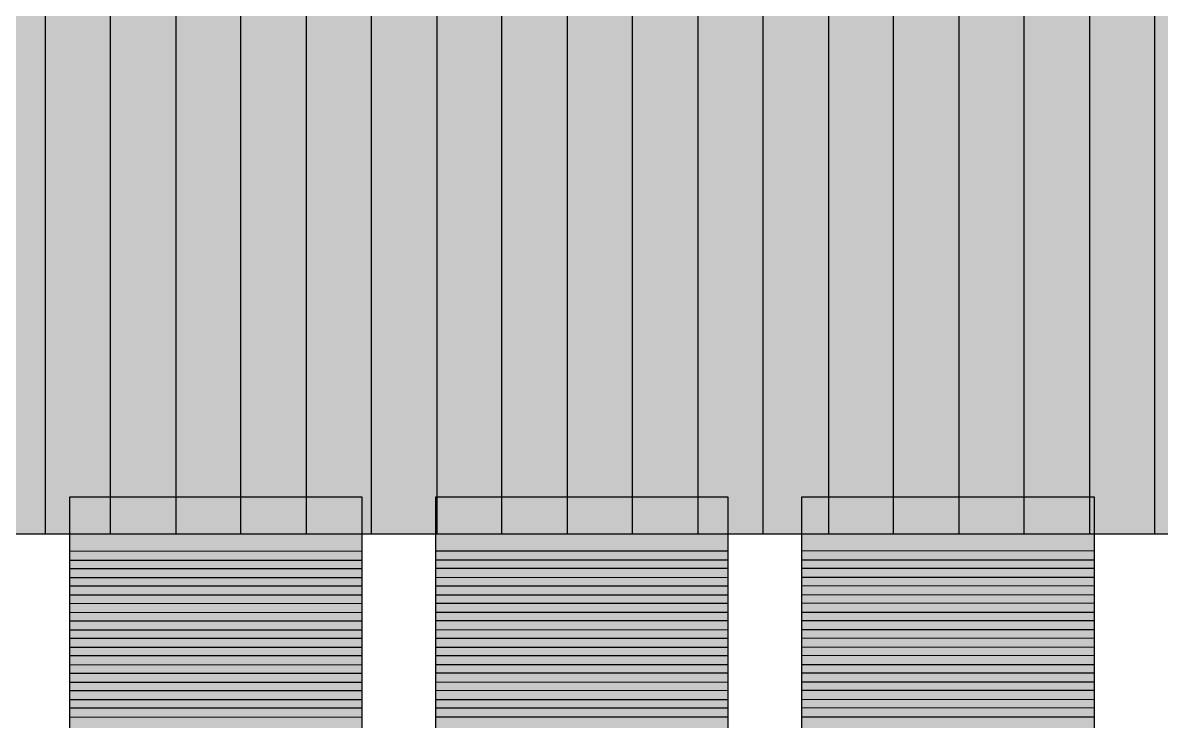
# Model space of a CAD drawing. Header units: millimetres. Extents: x -190.1 to -180.54, y 58.35 to 66.31.
# Drawn here: x -184.839 to -183.284, y 59.286 to 60.24 of the extents above; entities that cross this region are included whole.
import ezdxf

# ---------------------------------------------------------------- set-up
doc = ezdxf.new("R2010")
doc.units = ezdxf.units.MM
doc.header["$MEASUREMENT"] = 0
doc.layers.add('layer 1', color=7, linetype='Continuous')

msp = doc.modelspace()

# ---------------------------------------------------------------- hatches: boundary and pattern name
at = {"layer": 'layer 1', "true_color": 0xc9caca}
h = msp.add_hatch(color=9, dxfattribs=at)
edge = h.paths.add_edge_path()
edge.add_spline(control_points=[(-184.7192, 66.3108), (-184.7192, 66.3108), (-184.7189, 59.5419), (-184.7189, 59.5419), (-184.7189, 59.5419), (-184.9863, 59.5419), (-184.9863, 59.5419), (-184.9863, 59.5419), (-184.9866, 66.3108), (-184.9866, 66.3108), (-184.9866, 66.3108), (-184.7192, 66.3108), (-184.7192, 66.3108)], knot_values=[0, 0, 0, 0, 0.25, 0.25, 0.25, 0.5, 0.5, 0.5, 0.75, 0.75, 0.75, 1, 1, 1, 1], degree=3, periodic=1)
h = msp.add_hatch(color=9, dxfattribs=at)
edge = h.paths.add_edge_path()
edge.add_spline(control_points=[(-184.5409, 66.3108), (-184.5409, 66.3108), (-184.5406, 59.5419), (-184.5406, 59.5419), (-184.5406, 59.5419), (-184.808, 59.5419), (-184.808, 59.5419), (-184.808, 59.5419), (-184.8083, 66.3108), (-184.8083, 66.3108), (-184.8083, 66.3108), (-184.5409, 66.3108), (-184.5409, 66.3108)], knot_values=[0, 0, 0, 0, 0.25, 0.25, 0.25, 0.5, 0.5, 0.5, 0.75, 0.75, 0.75, 1, 1, 1, 1], degree=3, periodic=1)
h = msp.add_hatch(color=9, dxfattribs=at)
edge = h.paths.add_edge_path()
edge.add_spline(control_points=[(-184.3626, 66.3108), (-184.3626, 66.3108), (-184.3623, 59.5419), (-184.3623, 59.5419), (-184.3623, 59.5419), (-184.6297, 59.5419), (-184.6297, 59.5419), (-184.6297, 59.5419), (-184.63, 66.3108), (-184.63, 66.3108), (-184.63, 66.3108), (-184.3626, 66.3108), (-184.3626, 66.3108)], knot_values=[0, 0, 0, 0, 0.25, 0.25, 0.25, 0.5, 0.5, 0.5, 0.75, 0.75, 0.75, 1, 1, 1, 1], degree=3, periodic=1)
h = msp.add_hatch(color=9, dxfattribs=at)
edge = h.paths.add_edge_path()
edge.add_spline(control_points=[(-184.1844, 66.3108), (-184.1844, 66.3108), (-184.1841, 59.5419), (-184.1841, 59.5419), (-184.1841, 59.5419), (-184.4515, 59.5419), (-184.4515, 59.5419), (-184.4515, 59.5419), (-184.4518, 66.3108), (-184.4518, 66.3108), (-184.4518, 66.3108), (-184.1844, 66.3108), (-184.1844, 66.3108)], knot_values=[0, 0, 0, 0, 0.25, 0.25, 0.25, 0.5, 0.5, 0.5, 0.75, 0.75, 0.75, 1, 1, 1, 1], degree=3, periodic=1)
h = msp.add_hatch(color=9, dxfattribs=at)
edge = h.paths.add_edge_path()
edge.add_spline(control_points=[(-184.0061, 66.3108), (-184.0061, 66.3108), (-184.0058, 59.5419), (-184.0058, 59.5419), (-184.0058, 59.5419), (-184.2732, 59.5419), (-184.2732, 59.5419), (-184.2732, 59.5419), (-184.2735, 66.3108), (-184.2735, 66.3108), (-184.2735, 66.3108), (-184.0061, 66.3108), (-184.0061, 66.3108)], knot_values=[0, 0, 0, 0, 0.25, 0.25, 0.25, 0.5, 0.5, 0.5, 0.75, 0.75, 0.75, 1, 1, 1, 1], degree=3, periodic=1)
h = msp.add_hatch(color=9, dxfattribs=at)
edge = h.paths.add_edge_path()
edge.add_spline(control_points=[(-183.8278, 66.3108), (-183.8278, 66.3108), (-183.8275, 59.5419), (-183.8275, 59.5419), (-183.8275, 59.5419), (-184.0949, 59.5419), (-184.0949, 59.5419), (-184.0949, 59.5419), (-184.0952, 66.3108), (-184.0952, 66.3108), (-184.0952, 66.3108), (-183.8278, 66.3108), (-183.8278, 66.3108)], knot_values=[0, 0, 0, 0, 0.25, 0.25, 0.25, 0.5, 0.5, 0.5, 0.75, 0.75, 0.75, 1, 1, 1, 1], degree=3, periodic=1)
h = msp.add_hatch(color=9, dxfattribs=at)
edge = h.paths.add_edge_path()
edge.add_spline(control_points=[(-183.6496, 66.3108), (-183.6496, 66.3108), (-183.6493, 59.5419), (-183.6493, 59.5419), (-183.6493, 59.5419), (-183.9167, 59.5419), (-183.9167, 59.5419), (-183.9167, 59.5419), (-183.917, 66.3108), (-183.917, 66.3108), (-183.917, 66.3108), (-183.6496, 66.3108), (-183.6496, 66.3108)], knot_values=[0, 0, 0, 0, 0.25, 0.25, 0.25, 0.5, 0.5, 0.5, 0.75, 0.75, 0.75, 1, 1, 1, 1], degree=3, periodic=1)
h = msp.add_hatch(color=9, dxfattribs=at)
edge = h.paths.add_edge_path()
edge.add_spline(control_points=[(-183.4713, 66.3108), (-183.4713, 66.3108), (-183.471, 59.5419), (-183.471, 59.5419), (-183.471, 59.5419), (-183.7384, 59.5419), (-183.7384, 59.5419), (-183.7384, 59.5419), (-183.7387, 66.3108), (-183.7387, 66.3108), (-183.7387, 66.3108), (-183.4713, 66.3108), (-183.4713, 66.3108)], knot_values=[0, 0, 0, 0, 0.25, 0.25, 0.25, 0.5, 0.5, 0.5, 0.75, 0.75, 0.75, 1, 1, 1, 1], degree=3, periodic=1)
h = msp.add_hatch(color=9, dxfattribs=at)
edge = h.paths.add_edge_path()
edge.add_spline(control_points=[(-183.293, 66.3108), (-183.293, 66.3108), (-183.2927, 59.5419), (-183.2927, 59.5419), (-183.2927, 59.5419), (-183.5601, 59.5419), (-183.5601, 59.5419), (-183.5601, 59.5419), (-183.5604, 66.3108), (-183.5604, 66.3108), (-183.5604, 66.3108), (-183.293, 66.3108), (-183.293, 66.3108)], knot_values=[0, 0, 0, 0, 0.25, 0.25, 0.25, 0.5, 0.5, 0.5, 0.75, 0.75, 0.75, 1, 1, 1, 1], degree=3, periodic=1)
h = msp.add_hatch(color=9, dxfattribs=at)
edge = h.paths.add_edge_path()
edge.add_spline(control_points=[(-183.1148, 66.3108), (-183.1148, 66.3108), (-183.1145, 59.5419), (-183.1145, 59.5419), (-183.1145, 59.5419), (-183.3819, 59.5419), (-183.3819, 59.5419), (-183.3819, 59.5419), (-183.3822, 66.3108), (-183.3822, 66.3108), (-183.3822, 66.3108), (-183.1148, 66.3108), (-183.1148, 66.3108)], knot_values=[0, 0, 0, 0, 0.25, 0.25, 0.25, 0.5, 0.5, 0.5, 0.75, 0.75, 0.75, 1, 1, 1, 1], degree=3, periodic=1)
at = {"layer": 'layer 1', "true_color": 0x757475}
h = msp.add_hatch(color=8, dxfattribs=at)
edge = h.paths.add_edge_path()
edge.add_spline(control_points=[(-184.3749, 59.592), (-184.3749, 59.592), (-184.3749, 59.5064), (-184.3749, 59.5064), (-184.3749, 59.5064), (-184.7749, 59.5063), (-184.7749, 59.5063), (-184.7749, 59.5063), (-184.7749, 59.592), (-184.7749, 59.592), (-184.7749, 59.592), (-184.3749, 59.592), (-184.3749, 59.592)], knot_values=[0, 0, 0, 0, 0.25, 0.25, 0.25, 0.5, 0.5, 0.5, 0.75, 0.75, 0.75, 1, 1, 1, 1], degree=3, periodic=1)
h = msp.add_hatch(color=8, dxfattribs=at)
edge = h.paths.add_edge_path()
edge.add_spline(control_points=[(-183.875, 59.592), (-183.875, 59.592), (-183.875, 59.5066), (-183.875, 59.5066), (-183.875, 59.5066), (-184.275, 59.5065), (-184.275, 59.5065), (-184.275, 59.5065), (-184.275, 59.592), (-184.275, 59.592), (-184.275, 59.592), (-183.875, 59.592), (-183.875, 59.592)], knot_values=[0, 0, 0, 0, 0.25, 0.25, 0.25, 0.5, 0.5, 0.5, 0.75, 0.75, 0.75, 1, 1, 1, 1], degree=3, periodic=1)
h = msp.add_hatch(color=8, dxfattribs=at)
edge = h.paths.add_edge_path()
edge.add_spline(control_points=[(-183.3749, 59.592), (-183.3749, 59.592), (-183.3749, 59.5068), (-183.3749, 59.5068), (-183.3749, 59.5068), (-183.7749, 59.5066), (-183.7749, 59.5066), (-183.7749, 59.5066), (-183.7749, 59.592), (-183.7749, 59.592), (-183.7749, 59.592), (-183.3749, 59.592), (-183.3749, 59.592)], knot_values=[0, 0, 0, 0, 0.25, 0.25, 0.25, 0.5, 0.5, 0.5, 0.75, 0.75, 0.75, 1, 1, 1, 1], degree=3, periodic=1)
at = {"layer": 'layer 1', "true_color": 0x777676}
h = msp.add_hatch(color=8, dxfattribs=at)
edge = h.paths.add_edge_path()
edge.add_spline(control_points=[(-184.3749, 59.5183), (-184.3749, 59.5183), (-184.3749, 59.4826), (-184.3749, 59.4826), (-184.3749, 59.4826), (-184.7749, 59.4825), (-184.7749, 59.4825), (-184.7749, 59.4825), (-184.7749, 59.5182), (-184.7749, 59.5182), (-184.7749, 59.5182), (-184.3749, 59.5183), (-184.3749, 59.5183)], knot_values=[0, 0, 0, 0, 0.25, 0.25, 0.25, 0.5, 0.5, 0.5, 0.75, 0.75, 0.75, 1, 1, 1, 1], degree=3, periodic=1)
h = msp.add_hatch(color=8, dxfattribs=at)
edge = h.paths.add_edge_path()
edge.add_spline(control_points=[(-183.875, 59.5185), (-183.875, 59.5185), (-183.875, 59.4828), (-183.875, 59.4828), (-183.875, 59.4828), (-184.275, 59.4827), (-184.275, 59.4827), (-184.275, 59.4827), (-184.275, 59.5184), (-184.275, 59.5184), (-184.275, 59.5184), (-183.875, 59.5185), (-183.875, 59.5185)], knot_values=[0, 0, 0, 0, 0.25, 0.25, 0.25, 0.5, 0.5, 0.5, 0.75, 0.75, 0.75, 1, 1, 1, 1], degree=3, periodic=1)
h = msp.add_hatch(color=8, dxfattribs=at)
edge = h.paths.add_edge_path()
edge.add_spline(control_points=[(-183.3749, 59.5187), (-183.3749, 59.5187), (-183.3749, 59.483), (-183.3749, 59.483), (-183.3749, 59.483), (-183.7749, 59.4828), (-183.7749, 59.4828), (-183.7749, 59.4828), (-183.7749, 59.5185), (-183.7749, 59.5185), (-183.7749, 59.5185), (-183.3749, 59.5187), (-183.3749, 59.5187)], knot_values=[0, 0, 0, 0, 0.25, 0.25, 0.25, 0.5, 0.5, 0.5, 0.75, 0.75, 0.75, 1, 1, 1, 1], degree=3, periodic=1)
at = {"layer": 'layer 1', "true_color": 0x787777}
h = msp.add_hatch(color=8, dxfattribs=at)
edge = h.paths.add_edge_path()
edge.add_spline(control_points=[(-184.3749, 59.4945), (-184.3749, 59.4945), (-184.3749, 59.4588), (-184.3749, 59.4588), (-184.3749, 59.4588), (-184.7749, 59.4587), (-184.7749, 59.4587), (-184.7749, 59.4587), (-184.7749, 59.4944), (-184.7749, 59.4944), (-184.7749, 59.4944), (-184.3749, 59.4945), (-184.3749, 59.4945)], knot_values=[0, 0, 0, 0, 0.25, 0.25, 0.25, 0.5, 0.5, 0.5, 0.75, 0.75, 0.75, 1, 1, 1, 1], degree=3, periodic=1)
h = msp.add_hatch(color=8, dxfattribs=at)
edge = h.paths.add_edge_path()
edge.add_spline(control_points=[(-183.875, 59.4947), (-183.875, 59.4947), (-183.875, 59.459), (-183.875, 59.459), (-183.875, 59.459), (-184.275, 59.4589), (-184.275, 59.4589), (-184.275, 59.4589), (-184.275, 59.4946), (-184.275, 59.4946), (-184.275, 59.4946), (-183.875, 59.4947), (-183.875, 59.4947)], knot_values=[0, 0, 0, 0, 0.25, 0.25, 0.25, 0.5, 0.5, 0.5, 0.75, 0.75, 0.75, 1, 1, 1, 1], degree=3, periodic=1)
h = msp.add_hatch(color=8, dxfattribs=at)
edge = h.paths.add_edge_path()
edge.add_spline(control_points=[(-183.3749, 59.4949), (-183.3749, 59.4949), (-183.3749, 59.4592), (-183.3749, 59.4592), (-183.3749, 59.4592), (-183.7749, 59.459), (-183.7749, 59.459), (-183.7749, 59.459), (-183.7749, 59.4947), (-183.7749, 59.4947), (-183.7749, 59.4947), (-183.3749, 59.4949), (-183.3749, 59.4949)], knot_values=[0, 0, 0, 0, 0.25, 0.25, 0.25, 0.5, 0.5, 0.5, 0.75, 0.75, 0.75, 1, 1, 1, 1], degree=3, periodic=1)
at = {"layer": 'layer 1', "true_color": 0x797979}
h = msp.add_hatch(color=8, dxfattribs=at)
edge = h.paths.add_edge_path()
edge.add_spline(control_points=[(-184.3749, 59.435), (-184.3749, 59.435), (-184.7749, 59.4349), (-184.7749, 59.4349), (-184.7749, 59.4349), (-184.7749, 59.4706), (-184.7749, 59.4706), (-184.7749, 59.4706), (-184.3749, 59.4707), (-184.3749, 59.4707), (-184.3749, 59.4707), (-184.3749, 59.435), (-184.3749, 59.435)], knot_values=[0, 0, 0, 0, 0.25, 0.25, 0.25, 0.5, 0.5, 0.5, 0.75, 0.75, 0.75, 1, 1, 1, 1], degree=3, periodic=1)
h = msp.add_hatch(color=8, dxfattribs=at)
edge = h.paths.add_edge_path()
edge.add_spline(control_points=[(-183.875, 59.4352), (-183.875, 59.4352), (-184.275, 59.4351), (-184.275, 59.4351), (-184.275, 59.4351), (-184.275, 59.4708), (-184.275, 59.4708), (-184.275, 59.4708), (-183.875, 59.4709), (-183.875, 59.4709), (-183.875, 59.4709), (-183.875, 59.4352), (-183.875, 59.4352)], knot_values=[0, 0, 0, 0, 0.25, 0.25, 0.25, 0.5, 0.5, 0.5, 0.75, 0.75, 0.75, 1, 1, 1, 1], degree=3, periodic=1)
h = msp.add_hatch(color=8, dxfattribs=at)
edge = h.paths.add_edge_path()
edge.add_spline(control_points=[(-183.3749, 59.4354), (-183.3749, 59.4354), (-183.7749, 59.4352), (-183.7749, 59.4352), (-183.7749, 59.4352), (-183.7749, 59.4709), (-183.7749, 59.4709), (-183.7749, 59.4709), (-183.3749, 59.4711), (-183.3749, 59.4711), (-183.3749, 59.4711), (-183.3749, 59.4354), (-183.3749, 59.4354)], knot_values=[0, 0, 0, 0, 0.25, 0.25, 0.25, 0.5, 0.5, 0.5, 0.75, 0.75, 0.75, 1, 1, 1, 1], degree=3, periodic=1)
at = {"layer": 'layer 1', "true_color": 0x7a7a7a}
h = msp.add_hatch(color=8, dxfattribs=at)
edge = h.paths.add_edge_path()
edge.add_spline(control_points=[(-184.3749, 59.4112), (-184.3749, 59.4112), (-184.7749, 59.4111), (-184.7749, 59.4111), (-184.7749, 59.4111), (-184.7749, 59.4468), (-184.7749, 59.4468), (-184.7749, 59.4468), (-184.3749, 59.4469), (-184.3749, 59.4469), (-184.3749, 59.4469), (-184.3749, 59.4112), (-184.3749, 59.4112)], knot_values=[0, 0, 0, 0, 0.25, 0.25, 0.25, 0.5, 0.5, 0.5, 0.75, 0.75, 0.75, 1, 1, 1, 1], degree=3, periodic=1)
h = msp.add_hatch(color=8, dxfattribs=at)
edge = h.paths.add_edge_path()
edge.add_spline(control_points=[(-183.875, 59.4114), (-183.875, 59.4114), (-184.275, 59.4113), (-184.275, 59.4113), (-184.275, 59.4113), (-184.275, 59.447), (-184.275, 59.447), (-184.275, 59.447), (-183.875, 59.4471), (-183.875, 59.4471), (-183.875, 59.4471), (-183.875, 59.4114), (-183.875, 59.4114)], knot_values=[0, 0, 0, 0, 0.25, 0.25, 0.25, 0.5, 0.5, 0.5, 0.75, 0.75, 0.75, 1, 1, 1, 1], degree=3, periodic=1)
h = msp.add_hatch(color=8, dxfattribs=at)
edge = h.paths.add_edge_path()
edge.add_spline(control_points=[(-183.3749, 59.4116), (-183.3749, 59.4116), (-183.7749, 59.4114), (-183.7749, 59.4114), (-183.7749, 59.4114), (-183.7749, 59.4471), (-183.7749, 59.4471), (-183.7749, 59.4471), (-183.3749, 59.4473), (-183.3749, 59.4473), (-183.3749, 59.4473), (-183.3749, 59.4116), (-183.3749, 59.4116)], knot_values=[0, 0, 0, 0, 0.25, 0.25, 0.25, 0.5, 0.5, 0.5, 0.75, 0.75, 0.75, 1, 1, 1, 1], degree=3, periodic=1)
at = {"layer": 'layer 1', "true_color": 0x7c7c7c}
h = msp.add_hatch(color=8, dxfattribs=at)
edge = h.paths.add_edge_path()
edge.add_spline(control_points=[(-184.3749, 59.3874), (-184.3749, 59.3874), (-184.7749, 59.3873), (-184.7749, 59.3873), (-184.7749, 59.3873), (-184.7749, 59.423), (-184.7749, 59.423), (-184.7749, 59.423), (-184.3749, 59.4231), (-184.3749, 59.4231), (-184.3749, 59.4231), (-184.3749, 59.3874), (-184.3749, 59.3874)], knot_values=[0, 0, 0, 0, 0.25, 0.25, 0.25, 0.5, 0.5, 0.5, 0.75, 0.75, 0.75, 1, 1, 1, 1], degree=3, periodic=1)
h = msp.add_hatch(color=8, dxfattribs=at)
edge = h.paths.add_edge_path()
edge.add_spline(control_points=[(-183.875, 59.3876), (-183.875, 59.3876), (-184.275, 59.3875), (-184.275, 59.3875), (-184.275, 59.3875), (-184.275, 59.4232), (-184.275, 59.4232), (-184.275, 59.4232), (-183.875, 59.4233), (-183.875, 59.4233), (-183.875, 59.4233), (-183.875, 59.3876), (-183.875, 59.3876)], knot_values=[0, 0, 0, 0, 0.25, 0.25, 0.25, 0.5, 0.5, 0.5, 0.75, 0.75, 0.75, 1, 1, 1, 1], degree=3, periodic=1)
h = msp.add_hatch(color=8, dxfattribs=at)
edge = h.paths.add_edge_path()
edge.add_spline(control_points=[(-183.3749, 59.3878), (-183.3749, 59.3878), (-183.7749, 59.3876), (-183.7749, 59.3876), (-183.7749, 59.3876), (-183.7749, 59.4233), (-183.7749, 59.4233), (-183.7749, 59.4233), (-183.3749, 59.4235), (-183.3749, 59.4235), (-183.3749, 59.4235), (-183.3749, 59.3878), (-183.3749, 59.3878)], knot_values=[0, 0, 0, 0, 0.25, 0.25, 0.25, 0.5, 0.5, 0.5, 0.75, 0.75, 0.75, 1, 1, 1, 1], degree=3, periodic=1)
at = {"layer": 'layer 1', "true_color": 0x7d7c7d}
h = msp.add_hatch(color=8, dxfattribs=at)
edge = h.paths.add_edge_path()
edge.add_spline(control_points=[(-184.3749, 59.3636), (-184.3749, 59.3636), (-184.7749, 59.3635), (-184.7749, 59.3635), (-184.7749, 59.3635), (-184.7749, 59.3992), (-184.7749, 59.3992), (-184.7749, 59.3992), (-184.3749, 59.3993), (-184.3749, 59.3993), (-184.3749, 59.3993), (-184.3749, 59.3636), (-184.3749, 59.3636)], knot_values=[0, 0, 0, 0, 0.25, 0.25, 0.25, 0.5, 0.5, 0.5, 0.75, 0.75, 0.75, 1, 1, 1, 1], degree=3, periodic=1)
h = msp.add_hatch(color=8, dxfattribs=at)
edge = h.paths.add_edge_path()
edge.add_spline(control_points=[(-183.875, 59.3638), (-183.875, 59.3638), (-184.275, 59.3637), (-184.275, 59.3637), (-184.275, 59.3637), (-184.275, 59.3994), (-184.275, 59.3994), (-184.275, 59.3994), (-183.875, 59.3995), (-183.875, 59.3995), (-183.875, 59.3995), (-183.875, 59.3638), (-183.875, 59.3638)], knot_values=[0, 0, 0, 0, 0.25, 0.25, 0.25, 0.5, 0.5, 0.5, 0.75, 0.75, 0.75, 1, 1, 1, 1], degree=3, periodic=1)
h = msp.add_hatch(color=8, dxfattribs=at)
edge = h.paths.add_edge_path()
edge.add_spline(control_points=[(-183.3749, 59.364), (-183.3749, 59.364), (-183.7749, 59.3638), (-183.7749, 59.3638), (-183.7749, 59.3638), (-183.7749, 59.3995), (-183.7749, 59.3995), (-183.7749, 59.3995), (-183.3749, 59.3997), (-183.3749, 59.3997), (-183.3749, 59.3997), (-183.3749, 59.364), (-183.3749, 59.364)], knot_values=[0, 0, 0, 0, 0.25, 0.25, 0.25, 0.5, 0.5, 0.5, 0.75, 0.75, 0.75, 1, 1, 1, 1], degree=3, periodic=1)
at = {"layer": 'layer 1', "true_color": 0x7f7e7e}
h = msp.add_hatch(color=8, dxfattribs=at)
edge = h.paths.add_edge_path()
edge.add_spline(control_points=[(-183.875, 59.34), (-183.875, 59.34), (-184.275, 59.3399), (-184.275, 59.3399), (-184.275, 59.3399), (-184.275, 59.3756), (-184.275, 59.3756), (-184.275, 59.3756), (-183.875, 59.3757), (-183.875, 59.3757), (-183.875, 59.3757), (-183.875, 59.34), (-183.875, 59.34)], knot_values=[0, 0, 0, 0, 0.25, 0.25, 0.25, 0.5, 0.5, 0.5, 0.75, 0.75, 0.75, 1, 1, 1, 1], degree=3, periodic=1)
h = msp.add_hatch(color=8, dxfattribs=at)
edge = h.paths.add_edge_path()
edge.add_spline(control_points=[(-183.3749, 59.3402), (-183.3749, 59.3402), (-183.7749, 59.34), (-183.7749, 59.34), (-183.7749, 59.34), (-183.7749, 59.3757), (-183.7749, 59.3757), (-183.7749, 59.3757), (-183.3749, 59.3759), (-183.3749, 59.3759), (-183.3749, 59.3759), (-183.3749, 59.3402), (-183.3749, 59.3402)], knot_values=[0, 0, 0, 0, 0.25, 0.25, 0.25, 0.5, 0.5, 0.5, 0.75, 0.75, 0.75, 1, 1, 1, 1], degree=3, periodic=1)
h = msp.add_hatch(color=8, dxfattribs=at)
edge = h.paths.add_edge_path()
edge.add_spline(control_points=[(-184.3749, 59.3398), (-184.3749, 59.3398), (-184.7749, 59.3397), (-184.7749, 59.3397), (-184.7749, 59.3397), (-184.7749, 59.3754), (-184.7749, 59.3754), (-184.7749, 59.3754), (-184.3749, 59.3755), (-184.3749, 59.3755), (-184.3749, 59.3755), (-184.3749, 59.3398), (-184.3749, 59.3398)], knot_values=[0, 0, 0, 0, 0.25, 0.25, 0.25, 0.5, 0.5, 0.5, 0.75, 0.75, 0.75, 1, 1, 1, 1], degree=3, periodic=1)
at = {"layer": 'layer 1', "true_color": 0x808080}
h = msp.add_hatch(color=8, dxfattribs=at)
edge = h.paths.add_edge_path()
edge.add_spline(control_points=[(-184.3749, 59.316), (-184.3749, 59.316), (-184.7749, 59.3159), (-184.7749, 59.3159), (-184.7749, 59.3159), (-184.7749, 59.3516), (-184.7749, 59.3516), (-184.7749, 59.3516), (-184.3749, 59.3517), (-184.3749, 59.3517), (-184.3749, 59.3517), (-184.3749, 59.316), (-184.3749, 59.316)], knot_values=[0, 0, 0, 0, 0.25, 0.25, 0.25, 0.5, 0.5, 0.5, 0.75, 0.75, 0.75, 1, 1, 1, 1], degree=3, periodic=1)
h = msp.add_hatch(color=8, dxfattribs=at)
edge = h.paths.add_edge_path()
edge.add_spline(control_points=[(-183.875, 59.3162), (-183.875, 59.3162), (-184.275, 59.3161), (-184.275, 59.3161), (-184.275, 59.3161), (-184.275, 59.3518), (-184.275, 59.3518), (-184.275, 59.3518), (-183.875, 59.3519), (-183.875, 59.3519), (-183.875, 59.3519), (-183.875, 59.3162), (-183.875, 59.3162)], knot_values=[0, 0, 0, 0, 0.25, 0.25, 0.25, 0.5, 0.5, 0.5, 0.75, 0.75, 0.75, 1, 1, 1, 1], degree=3, periodic=1)
h = msp.add_hatch(color=8, dxfattribs=at)
edge = h.paths.add_edge_path()
edge.add_spline(control_points=[(-183.3749, 59.3164), (-183.3749, 59.3164), (-183.7749, 59.3162), (-183.7749, 59.3162), (-183.7749, 59.3162), (-183.7749, 59.3519), (-183.7749, 59.3519), (-183.7749, 59.3519), (-183.3749, 59.3521), (-183.3749, 59.3521), (-183.3749, 59.3521), (-183.3749, 59.3164), (-183.3749, 59.3164)], knot_values=[0, 0, 0, 0, 0.25, 0.25, 0.25, 0.5, 0.5, 0.5, 0.75, 0.75, 0.75, 1, 1, 1, 1], degree=3, periodic=1)
at = {"layer": 'layer 1', "true_color": 0x818181}
h = msp.add_hatch(color=8, dxfattribs=at)
edge = h.paths.add_edge_path()
edge.add_spline(control_points=[(-184.3749, 59.2922), (-184.3749, 59.2922), (-184.7749, 59.2921), (-184.7749, 59.2921), (-184.7749, 59.2921), (-184.7749, 59.3278), (-184.7749, 59.3278), (-184.7749, 59.3278), (-184.3749, 59.3279), (-184.3749, 59.3279), (-184.3749, 59.3279), (-184.3749, 59.2922), (-184.3749, 59.2922)], knot_values=[0, 0, 0, 0, 0.25, 0.25, 0.25, 0.5, 0.5, 0.5, 0.75, 0.75, 0.75, 1, 1, 1, 1], degree=3, periodic=1)
h = msp.add_hatch(color=8, dxfattribs=at)
edge = h.paths.add_edge_path()
edge.add_spline(control_points=[(-183.875, 59.2924), (-183.875, 59.2924), (-184.275, 59.2923), (-184.275, 59.2923), (-184.275, 59.2923), (-184.275, 59.328), (-184.275, 59.328), (-184.275, 59.328), (-183.875, 59.3281), (-183.875, 59.3281), (-183.875, 59.3281), (-183.875, 59.2924), (-183.875, 59.2924)], knot_values=[0, 0, 0, 0, 0.25, 0.25, 0.25, 0.5, 0.5, 0.5, 0.75, 0.75, 0.75, 1, 1, 1, 1], degree=3, periodic=1)
h = msp.add_hatch(color=8, dxfattribs=at)
edge = h.paths.add_edge_path()
edge.add_spline(control_points=[(-183.3749, 59.2926), (-183.3749, 59.2926), (-183.7749, 59.2924), (-183.7749, 59.2924), (-183.7749, 59.2924), (-183.7749, 59.3281), (-183.7749, 59.3281), (-183.7749, 59.3281), (-183.3749, 59.3283), (-183.3749, 59.3283), (-183.3749, 59.3283), (-183.3749, 59.2926), (-183.3749, 59.2926)], knot_values=[0, 0, 0, 0, 0.25, 0.25, 0.25, 0.5, 0.5, 0.5, 0.75, 0.75, 0.75, 1, 1, 1, 1], degree=3, periodic=1)
at = {"layer": 'layer 1', "true_color": 0x838383}
h = msp.add_hatch(color=252, dxfattribs=at)
edge = h.paths.add_edge_path()
edge.add_spline(control_points=[(-184.3749, 59.2684), (-184.3749, 59.2684), (-184.7749, 59.2683), (-184.7749, 59.2683), (-184.7749, 59.2683), (-184.7749, 59.304), (-184.7749, 59.304), (-184.7749, 59.304), (-184.3749, 59.3041), (-184.3749, 59.3041), (-184.3749, 59.3041), (-184.3749, 59.2684), (-184.3749, 59.2684)], knot_values=[0, 0, 0, 0, 0.25, 0.25, 0.25, 0.5, 0.5, 0.5, 0.75, 0.75, 0.75, 1, 1, 1, 1], degree=3, periodic=1)
h = msp.add_hatch(color=252, dxfattribs=at)
edge = h.paths.add_edge_path()
edge.add_spline(control_points=[(-183.875, 59.2686), (-183.875, 59.2686), (-184.275, 59.2685), (-184.275, 59.2685), (-184.275, 59.2685), (-184.275, 59.3042), (-184.275, 59.3042), (-184.275, 59.3042), (-183.875, 59.3043), (-183.875, 59.3043), (-183.875, 59.3043), (-183.875, 59.2686), (-183.875, 59.2686)], knot_values=[0, 0, 0, 0, 0.25, 0.25, 0.25, 0.5, 0.5, 0.5, 0.75, 0.75, 0.75, 1, 1, 1, 1], degree=3, periodic=1)
h = msp.add_hatch(color=252, dxfattribs=at)
edge = h.paths.add_edge_path()
edge.add_spline(control_points=[(-183.3749, 59.2688), (-183.3749, 59.2688), (-183.7749, 59.2686), (-183.7749, 59.2686), (-183.7749, 59.2686), (-183.7749, 59.3043), (-183.7749, 59.3043), (-183.7749, 59.3043), (-183.3749, 59.3045), (-183.3749, 59.3045), (-183.3749, 59.3045), (-183.3749, 59.2688), (-183.3749, 59.2688)], knot_values=[0, 0, 0, 0, 0.25, 0.25, 0.25, 0.5, 0.5, 0.5, 0.75, 0.75, 0.75, 1, 1, 1, 1], degree=3, periodic=1)

# ---------------------------------------------------------------- linework, layer by layer
at = {"layer": 'layer 1', "color": 9}
for points in [[(-184.7192, 66.3108), (-184.7192, 66.3108), (-184.7189, 59.5419), (-184.7189, 59.5419), (-184.7189, 59.5419), (-184.9863, 59.5419), (-184.9863, 59.5419), (-184.9863, 59.5419), (-184.9866, 66.3108), (-184.9866, 66.3108), (-184.9866, 66.3108), (-184.7192, 66.3108), (-184.7192, 66.3108)], [(-184.5409, 66.3108), (-184.5409, 66.3108), (-184.5406, 59.5419), (-184.5406, 59.5419), (-184.5406, 59.5419), (-184.808, 59.5419), (-184.808, 59.5419), (-184.808, 59.5419), (-184.8083, 66.3108), (-184.8083, 66.3108), (-184.8083, 66.3108), (-184.5409, 66.3108), (-184.5409, 66.3108)], [(-184.3626, 66.3108), (-184.3626, 66.3108), (-184.3623, 59.5419), (-184.3623, 59.5419), (-184.3623, 59.5419), (-184.6297, 59.5419), (-184.6297, 59.5419), (-184.6297, 59.5419), (-184.63, 66.3108), (-184.63, 66.3108), (-184.63, 66.3108), (-184.3626, 66.3108), (-184.3626, 66.3108)], [(-184.1844, 66.3108), (-184.1844, 66.3108), (-184.1841, 59.5419), (-184.1841, 59.5419), (-184.1841, 59.5419), (-184.4515, 59.5419), (-184.4515, 59.5419), (-184.4515, 59.5419), (-184.4518, 66.3108), (-184.4518, 66.3108), (-184.4518, 66.3108), (-184.1844, 66.3108), (-184.1844, 66.3108)], [(-184.0061, 66.3108), (-184.0061, 66.3108), (-184.0058, 59.5419), (-184.0058, 59.5419), (-184.0058, 59.5419), (-184.2732, 59.5419), (-184.2732, 59.5419), (-184.2732, 59.5419), (-184.2735, 66.3108), (-184.2735, 66.3108), (-184.2735, 66.3108), (-184.0061, 66.3108), (-184.0061, 66.3108)], [(-183.8278, 66.3108), (-183.8278, 66.3108), (-183.8275, 59.5419), (-183.8275, 59.5419), (-183.8275, 59.5419), (-184.0949, 59.5419), (-184.0949, 59.5419), (-184.0949, 59.5419), (-184.0952, 66.3108), (-184.0952, 66.3108), (-184.0952, 66.3108), (-183.8278, 66.3108), (-183.8278, 66.3108)], [(-183.6496, 66.3108), (-183.6496, 66.3108), (-183.6493, 59.5419), (-183.6493, 59.5419), (-183.6493, 59.5419), (-183.9167, 59.5419), (-183.9167, 59.5419), (-183.9167, 59.5419), (-183.917, 66.3108), (-183.917, 66.3108), (-183.917, 66.3108), (-183.6496, 66.3108), (-183.6496, 66.3108)], [(-183.4713, 66.3108), (-183.4713, 66.3108), (-183.471, 59.5419), (-183.471, 59.5419), (-183.471, 59.5419), (-183.7384, 59.5419), (-183.7384, 59.5419), (-183.7384, 59.5419), (-183.7387, 66.3108), (-183.7387, 66.3108), (-183.7387, 66.3108), (-183.4713, 66.3108), (-183.4713, 66.3108)], [(-183.293, 66.3108), (-183.293, 66.3108), (-183.2927, 59.5419), (-183.2927, 59.5419), (-183.2927, 59.5419), (-183.5601, 59.5419), (-183.5601, 59.5419), (-183.5601, 59.5419), (-183.5604, 66.3108), (-183.5604, 66.3108), (-183.5604, 66.3108), (-183.293, 66.3108), (-183.293, 66.3108)], [(-183.1148, 66.3108), (-183.1148, 66.3108), (-183.1145, 59.5419), (-183.1145, 59.5419), (-183.1145, 59.5419), (-183.3819, 59.5419), (-183.3819, 59.5419), (-183.3819, 59.5419), (-183.3822, 66.3108), (-183.3822, 66.3108), (-183.3822, 66.3108), (-183.1148, 66.3108), (-183.1148, 66.3108)]]:
    msp.add_open_spline(points, degree=3, knots=[0, 0, 0, 0, 0.25, 0.25, 0.25, 0.5, 0.5, 0.5, 0.75, 0.75, 0.75, 1, 1, 1, 1], dxfattribs=at)
at = {"layer": 'layer 1', "color": 8}
for points in [[(-184.3749, 59.592), (-184.3749, 59.592), (-184.3749, 59.5064), (-184.3749, 59.5064), (-184.3749, 59.5064), (-184.7749, 59.5063), (-184.7749, 59.5063), (-184.7749, 59.5063), (-184.7749, 59.592), (-184.7749, 59.592), (-184.7749, 59.592), (-184.3749, 59.592), (-184.3749, 59.592)], [(-183.875, 59.592), (-183.875, 59.592), (-183.875, 59.5066), (-183.875, 59.5066), (-183.875, 59.5066), (-184.275, 59.5065), (-184.275, 59.5065), (-184.275, 59.5065), (-184.275, 59.592), (-184.275, 59.592), (-184.275, 59.592), (-183.875, 59.592), (-183.875, 59.592)], [(-183.3749, 59.592), (-183.3749, 59.592), (-183.3749, 59.5068), (-183.3749, 59.5068), (-183.3749, 59.5068), (-183.7749, 59.5066), (-183.7749, 59.5066), (-183.7749, 59.5066), (-183.7749, 59.592), (-183.7749, 59.592), (-183.7749, 59.592), (-183.3749, 59.592), (-183.3749, 59.592)], [(-184.3749, 59.5183), (-184.3749, 59.5183), (-184.3749, 59.4826), (-184.3749, 59.4826), (-184.3749, 59.4826), (-184.7749, 59.4825), (-184.7749, 59.4825), (-184.7749, 59.4825), (-184.7749, 59.5182), (-184.7749, 59.5182), (-184.7749, 59.5182), (-184.3749, 59.5183), (-184.3749, 59.5183)], [(-183.875, 59.5185), (-183.875, 59.5185), (-183.875, 59.4828), (-183.875, 59.4828), (-183.875, 59.4828), (-184.275, 59.4827), (-184.275, 59.4827), (-184.275, 59.4827), (-184.275, 59.5184), (-184.275, 59.5184), (-184.275, 59.5184), (-183.875, 59.5185), (-183.875, 59.5185)], [(-183.3749, 59.5187), (-183.3749, 59.5187), (-183.3749, 59.483), (-183.3749, 59.483), (-183.3749, 59.483), (-183.7749, 59.4828), (-183.7749, 59.4828), (-183.7749, 59.4828), (-183.7749, 59.5185), (-183.7749, 59.5185), (-183.7749, 59.5185), (-183.3749, 59.5187), (-183.3749, 59.5187)], [(-184.3749, 59.4945), (-184.3749, 59.4945), (-184.3749, 59.4588), (-184.3749, 59.4588), (-184.3749, 59.4588), (-184.7749, 59.4587), (-184.7749, 59.4587), (-184.7749, 59.4587), (-184.7749, 59.4944), (-184.7749, 59.4944), (-184.7749, 59.4944), (-184.3749, 59.4945), (-184.3749, 59.4945)], [(-183.875, 59.4947), (-183.875, 59.4947), (-183.875, 59.459), (-183.875, 59.459), (-183.875, 59.459), (-184.275, 59.4589), (-184.275, 59.4589), (-184.275, 59.4589), (-184.275, 59.4946), (-184.275, 59.4946), (-184.275, 59.4946), (-183.875, 59.4947), (-183.875, 59.4947)], [(-183.3749, 59.4949), (-183.3749, 59.4949), (-183.3749, 59.4592), (-183.3749, 59.4592), (-183.3749, 59.4592), (-183.7749, 59.459), (-183.7749, 59.459), (-183.7749, 59.459), (-183.7749, 59.4947), (-183.7749, 59.4947), (-183.7749, 59.4947), (-183.3749, 59.4949), (-183.3749, 59.4949)], [(-184.3749, 59.435), (-184.3749, 59.435), (-184.7749, 59.4349), (-184.7749, 59.4349), (-184.7749, 59.4349), (-184.7749, 59.4706), (-184.7749, 59.4706), (-184.7749, 59.4706), (-184.3749, 59.4707), (-184.3749, 59.4707), (-184.3749, 59.4707), (-184.3749, 59.435), (-184.3749, 59.435)], [(-183.875, 59.4352), (-183.875, 59.4352), (-184.275, 59.4351), (-184.275, 59.4351), (-184.275, 59.4351), (-184.275, 59.4708), (-184.275, 59.4708), (-184.275, 59.4708), (-183.875, 59.4709), (-183.875, 59.4709), (-183.875, 59.4709), (-183.875, 59.4352), (-183.875, 59.4352)], [(-183.3749, 59.4354), (-183.3749, 59.4354), (-183.7749, 59.4352), (-183.7749, 59.4352), (-183.7749, 59.4352), (-183.7749, 59.4709), (-183.7749, 59.4709), (-183.7749, 59.4709), (-183.3749, 59.4711), (-183.3749, 59.4711), (-183.3749, 59.4711), (-183.3749, 59.4354), (-183.3749, 59.4354)], [(-184.3749, 59.4112), (-184.3749, 59.4112), (-184.7749, 59.4111), (-184.7749, 59.4111), (-184.7749, 59.4111), (-184.7749, 59.4468), (-184.7749, 59.4468), (-184.7749, 59.4468), (-184.3749, 59.4469), (-184.3749, 59.4469), (-184.3749, 59.4469), (-184.3749, 59.4112), (-184.3749, 59.4112)], [(-183.875, 59.4114), (-183.875, 59.4114), (-184.275, 59.4113), (-184.275, 59.4113), (-184.275, 59.4113), (-184.275, 59.447), (-184.275, 59.447), (-184.275, 59.447), (-183.875, 59.4471), (-183.875, 59.4471), (-183.875, 59.4471), (-183.875, 59.4114), (-183.875, 59.4114)], [(-183.3749, 59.4116), (-183.3749, 59.4116), (-183.7749, 59.4114), (-183.7749, 59.4114), (-183.7749, 59.4114), (-183.7749, 59.4471), (-183.7749, 59.4471), (-183.7749, 59.4471), (-183.3749, 59.4473), (-183.3749, 59.4473), (-183.3749, 59.4473), (-183.3749, 59.4116), (-183.3749, 59.4116)], [(-184.3749, 59.3874), (-184.3749, 59.3874), (-184.7749, 59.3873), (-184.7749, 59.3873), (-184.7749, 59.3873), (-184.7749, 59.423), (-184.7749, 59.423), (-184.7749, 59.423), (-184.3749, 59.4231), (-184.3749, 59.4231), (-184.3749, 59.4231), (-184.3749, 59.3874), (-184.3749, 59.3874)], [(-183.875, 59.3876), (-183.875, 59.3876), (-184.275, 59.3875), (-184.275, 59.3875), (-184.275, 59.3875), (-184.275, 59.4232), (-184.275, 59.4232), (-184.275, 59.4232), (-183.875, 59.4233), (-183.875, 59.4233), (-183.875, 59.4233), (-183.875, 59.3876), (-183.875, 59.3876)], [(-183.3749, 59.3878), (-183.3749, 59.3878), (-183.7749, 59.3876), (-183.7749, 59.3876), (-183.7749, 59.3876), (-183.7749, 59.4233), (-183.7749, 59.4233), (-183.7749, 59.4233), (-183.3749, 59.4235), (-183.3749, 59.4235), (-183.3749, 59.4235), (-183.3749, 59.3878), (-183.3749, 59.3878)], [(-184.3749, 59.3636), (-184.3749, 59.3636), (-184.7749, 59.3635), (-184.7749, 59.3635), (-184.7749, 59.3635), (-184.7749, 59.3992), (-184.7749, 59.3992), (-184.7749, 59.3992), (-184.3749, 59.3993), (-184.3749, 59.3993), (-184.3749, 59.3993), (-184.3749, 59.3636), (-184.3749, 59.3636)], [(-183.875, 59.3638), (-183.875, 59.3638), (-184.275, 59.3637), (-184.275, 59.3637), (-184.275, 59.3637), (-184.275, 59.3994), (-184.275, 59.3994), (-184.275, 59.3994), (-183.875, 59.3995), (-183.875, 59.3995), (-183.875, 59.3995), (-183.875, 59.3638), (-183.875, 59.3638)], [(-183.3749, 59.364), (-183.3749, 59.364), (-183.7749, 59.3638), (-183.7749, 59.3638), (-183.7749, 59.3638), (-183.7749, 59.3995), (-183.7749, 59.3995), (-183.7749, 59.3995), (-183.3749, 59.3997), (-183.3749, 59.3997), (-183.3749, 59.3997), (-183.3749, 59.364), (-183.3749, 59.364)], [(-183.875, 59.34), (-183.875, 59.34), (-184.275, 59.3399), (-184.275, 59.3399), (-184.275, 59.3399), (-184.275, 59.3756), (-184.275, 59.3756), (-184.275, 59.3756), (-183.875, 59.3757), (-183.875, 59.3757), (-183.875, 59.3757), (-183.875, 59.34), (-183.875, 59.34)], [(-183.3749, 59.3402), (-183.3749, 59.3402), (-183.7749, 59.34), (-183.7749, 59.34), (-183.7749, 59.34), (-183.7749, 59.3757), (-183.7749, 59.3757), (-183.7749, 59.3757), (-183.3749, 59.3759), (-183.3749, 59.3759), (-183.3749, 59.3759), (-183.3749, 59.3402), (-183.3749, 59.3402)], [(-184.3749, 59.3398), (-184.3749, 59.3398), (-184.7749, 59.3397), (-184.7749, 59.3397), (-184.7749, 59.3397), (-184.7749, 59.3754), (-184.7749, 59.3754), (-184.7749, 59.3754), (-184.3749, 59.3755), (-184.3749, 59.3755), (-184.3749, 59.3755), (-184.3749, 59.3398), (-184.3749, 59.3398)], [(-184.3749, 59.316), (-184.3749, 59.316), (-184.7749, 59.3159), (-184.7749, 59.3159), (-184.7749, 59.3159), (-184.7749, 59.3516), (-184.7749, 59.3516), (-184.7749, 59.3516), (-184.3749, 59.3517), (-184.3749, 59.3517), (-184.3749, 59.3517), (-184.3749, 59.316), (-184.3749, 59.316)], [(-183.875, 59.3162), (-183.875, 59.3162), (-184.275, 59.3161), (-184.275, 59.3161), (-184.275, 59.3161), (-184.275, 59.3518), (-184.275, 59.3518), (-184.275, 59.3518), (-183.875, 59.3519), (-183.875, 59.3519), (-183.875, 59.3519), (-183.875, 59.3162), (-183.875, 59.3162)], [(-183.3749, 59.3164), (-183.3749, 59.3164), (-183.7749, 59.3162), (-183.7749, 59.3162), (-183.7749, 59.3162), (-183.7749, 59.3519), (-183.7749, 59.3519), (-183.7749, 59.3519), (-183.3749, 59.3521), (-183.3749, 59.3521), (-183.3749, 59.3521), (-183.3749, 59.3164), (-183.3749, 59.3164)], [(-184.3749, 59.2922), (-184.3749, 59.2922), (-184.7749, 59.2921), (-184.7749, 59.2921), (-184.7749, 59.2921), (-184.7749, 59.3278), (-184.7749, 59.3278), (-184.7749, 59.3278), (-184.3749, 59.3279), (-184.3749, 59.3279), (-184.3749, 59.3279), (-184.3749, 59.2922), (-184.3749, 59.2922)], [(-183.875, 59.2924), (-183.875, 59.2924), (-184.275, 59.2923), (-184.275, 59.2923), (-184.275, 59.2923), (-184.275, 59.328), (-184.275, 59.328), (-184.275, 59.328), (-183.875, 59.3281), (-183.875, 59.3281), (-183.875, 59.3281), (-183.875, 59.2924), (-183.875, 59.2924)], [(-183.3749, 59.2926), (-183.3749, 59.2926), (-183.7749, 59.2924), (-183.7749, 59.2924), (-183.7749, 59.2924), (-183.7749, 59.3281), (-183.7749, 59.3281), (-183.7749, 59.3281), (-183.3749, 59.3283), (-183.3749, 59.3283), (-183.3749, 59.3283), (-183.3749, 59.2926), (-183.3749, 59.2926)]]:
    msp.add_open_spline(points, degree=3, knots=[0, 0, 0, 0, 0.25, 0.25, 0.25, 0.5, 0.5, 0.5, 0.75, 0.75, 0.75, 1, 1, 1, 1], dxfattribs=at)
at = {"layer": 'layer 1', "color": 252}
for points in [[(-184.3749, 59.2684), (-184.3749, 59.2684), (-184.7749, 59.2683), (-184.7749, 59.2683), (-184.7749, 59.2683), (-184.7749, 59.304), (-184.7749, 59.304), (-184.7749, 59.304), (-184.3749, 59.3041), (-184.3749, 59.3041), (-184.3749, 59.3041), (-184.3749, 59.2684), (-184.3749, 59.2684)], [(-183.875, 59.2686), (-183.875, 59.2686), (-184.275, 59.2685), (-184.275, 59.2685), (-184.275, 59.2685), (-184.275, 59.3042), (-184.275, 59.3042), (-184.275, 59.3042), (-183.875, 59.3043), (-183.875, 59.3043), (-183.875, 59.3043), (-183.875, 59.2686), (-183.875, 59.2686)], [(-183.3749, 59.2688), (-183.3749, 59.2688), (-183.7749, 59.2686), (-183.7749, 59.2686), (-183.7749, 59.2686), (-183.7749, 59.3043), (-183.7749, 59.3043), (-183.7749, 59.3043), (-183.3749, 59.3045), (-183.3749, 59.3045), (-183.3749, 59.3045), (-183.3749, 59.2688), (-183.3749, 59.2688)]]:
    msp.add_open_spline(points, degree=3, knots=[0, 0, 0, 0, 0.25, 0.25, 0.25, 0.5, 0.5, 0.5, 0.75, 0.75, 0.75, 1, 1, 1, 1], dxfattribs=at)

doc.saveas('drawing.dxf')
